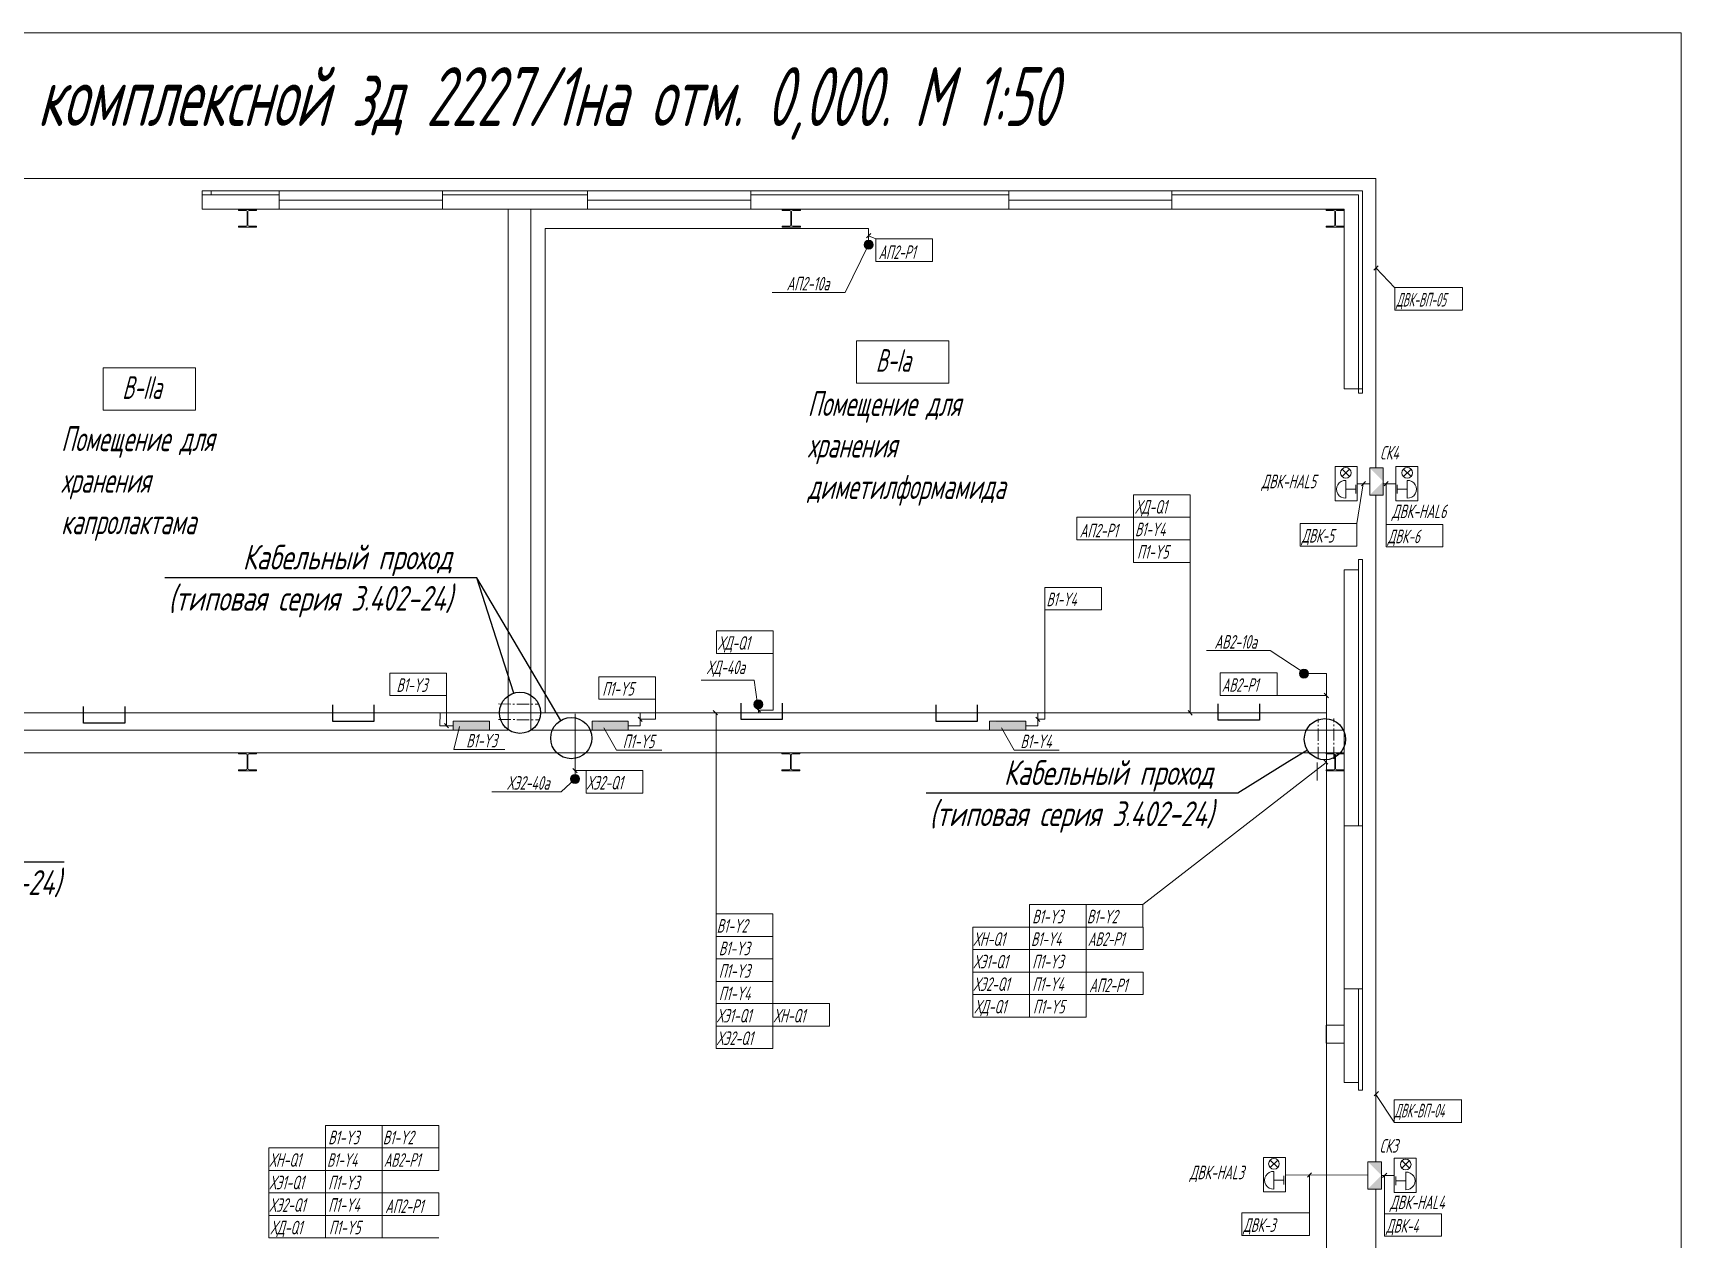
# Model space of a CAD drawing. Header units: millimetres. Extents: x -338 to 6826, y -8218 to 3153.
# Drawn here: x 1144 to 1683, y -7275 to -6880 of the extents above; entities that cross this region are included whole.
import ezdxf
from ezdxf import colors
from ezdxf.entities.mleader import LeaderData, LeaderLine
from ezdxf.enums import TextEntityAlignment as Align
from ezdxf.math import Vec2, Vec3

# ---------------------------------------------------------------- set-up
doc = ezdxf.new("R2010")
doc.units = ezdxf.units.MM
doc.linetypes.add('ACAD_ISO02W100', pattern=[15, 12, -3])
doc.linetypes.add('gost6', pattern=[12, 8, -1.5, 1, -1.5])
for name, color, linetype, lineweight in [('Выноска', 137, 'Continuous', 20), ('КаБель силовой (Вновь)', 1, 'Continuous', 60), ('Линия выноска', 137, 'Continuous', 25), ('Первичник', 210, 'Continuous', 25), ('Пн.кабель', 4, 'Continuous', 50), ('Рамка толстая', 7, 'Continuous', 60), ('Рамка тонкая', 5, 'Continuous', 25), ('Тонкая', 5, 'Continuous', 20), ('ТОНКИЕ', 150, 'Continuous', 13), ('Эл.кабель', 2, 'Continuous', 50)]:
    doc.layers.add(name, color=color, linetype=linetype, lineweight=lineweight)
doc.layers.add('Размеры', color=5, linetype='Continuous')
doc.layers.add('Текст.', color=51, linetype='Continuous')
doc.styles.add('Simplex', font='simplex.shx', dxfattribs={"width": 0.7, "oblique": 15})

# ---------------------------------------------------------------- blocks, each defined once
blk = doc.blocks.new('APF064500')
at = {"ltscale": 100}
for p, q in [((-100, 186.5), (-100, 198)), ((-100, 198), (100, 198)), ((-16.5, 186.5), (-100, 186.5)), ((100, 186.5), (16.5, 186.5)), ((100, 198), (100, 186.5)), ((-100, 0), (-100, 11.5)), ((-100, 11.5), (-16.5, 11.5)), ((100, 0), (-100, 0)), ((-3.5, 24.5), (-3.5, 173.5)), ((3.5, 24.5), (3.5, 173.5)), ((16.5, 11.5), (100, 11.5)), ((100, 11.5), (100, 0))]:
    blk.add_line(p, q, dxfattribs=at)
for centre, start, end in [((-16.5, 173.5), 0, 90), ((16.5, 173.5), 90, 180), ((-16.5, 24.5), 270, 0), ((16.5, 24.5), 180, 270)]:
    blk.add_arc(centre, 13, start, end, dxfattribs=at)
blk = doc.blocks.new('_DotBlank')
at = {"color": 0, "linetype": 'ByBlock', "lineweight": -2}
blk.add_line((-0.5, 0), (-1, 0), dxfattribs=at)
blk.add_circle((0, 0), 0.5, dxfattribs=at)
blk = doc.blocks.new('A$C710D2D3C')
at = {"layer": 'Рамка тонкая'}
for p, q in [((0, 0), (0, 2)), ((0, 2), (5, 2)), ((5, 2), (5, 0))]:
    blk.add_line(p, q, dxfattribs=at)

msp = doc.modelspace()

# ---------------------------------------------------------------- hatches: boundary and pattern name
at = {"lineweight": 13, "ltscale": 10}
h = msp.add_hatch(color=256, dxfattribs=at)
h.paths.add_polyline_path([(1585.77, -7026.75), (1585.77, -7031.19), (1581.32, -7031.19)])
h.paths.add_polyline_path([(1585.77, -7022.3), (1585.77, -7026.75), (1581.32, -7022.3)])
h = msp.add_hatch(color=256, dxfattribs=at)
h.paths.add_polyline_path([(1585.16, -7253.87), (1585.16, -7258.32), (1580.71, -7258.32)])
h.paths.add_polyline_path([(1585.16, -7249.42), (1585.16, -7253.87), (1580.71, -7249.42)])
at = {"layer": 'Первичник', "lineweight": 13}
h = msp.add_hatch(color=256, dxfattribs=at)
edge = h.paths.add_edge_path()
edge.add_arc((1417.38, -6949.27), 1.48, 0, 360)
h = msp.add_hatch(color=256, dxfattribs=at)
edge = h.paths.add_edge_path()
edge.add_arc((1559.81, -7089.63), 1.48, 0, 360)
h = msp.add_hatch(color=256, dxfattribs=at)
edge = h.paths.add_edge_path()
edge.add_arc((1381.3, -7099.69), 1.48, 0, 360)
h = msp.add_hatch(color=256, dxfattribs=at)
edge = h.paths.add_edge_path()
edge.add_arc((1321.32, -7124.11), 1.48, 0, 360)
at = {"layer": 'Размеры', "linetype": 'ByBlock', "lineweight": 13, "ltscale": 0.7}
h = msp.add_hatch(color=1, dxfattribs=at)
h.dxf.hatch_style = 1
h.paths.add_polyline_path([(1287.39, -7105.2), (1281.48, -7105.2), (1281.48, -7105.39), (1287.39, -7105.39)])
h.paths.add_polyline_path([(1293.31, -7105.2), (1287.39, -7105.2), (1287.39, -7105.39), (1293.31, -7105.39)])
h.paths.add_polyline_path([(1293.31, -7105.39), (1287.39, -7105.39), (1287.39, -7108.17), (1293.31, -7108.17)])
h.paths.add_polyline_path([(1287.39, -7105.39), (1283.53, -7105.39), (1283.53, -7108.17), (1287.39, -7108.17)])
h.paths.add_polyline_path([(1283.53, -7105.41), (1281.48, -7105.41), (1281.48, -7108.17), (1283.53, -7108.17)])
h = msp.add_hatch(color=1, dxfattribs=at)
h.dxf.hatch_style = 1
h.paths.add_polyline_path([(1332.8, -7105.2), (1326.88, -7105.2), (1326.88, -7105.39), (1332.8, -7105.39)])
h.paths.add_polyline_path([(1338.71, -7105.2), (1332.8, -7105.2), (1332.8, -7105.39), (1338.71, -7105.39)])
h.paths.add_polyline_path([(1338.71, -7105.39), (1332.8, -7105.39), (1332.8, -7108.17), (1338.71, -7108.17)])
h.paths.add_polyline_path([(1332.8, -7105.39), (1328.93, -7105.39), (1328.93, -7108.17), (1332.8, -7108.17)])
h.paths.add_polyline_path([(1328.93, -7105.41), (1326.88, -7105.41), (1326.88, -7108.17), (1328.93, -7108.17)])
h = msp.add_hatch(color=1, dxfattribs=at)
h.dxf.hatch_style = 1
h.paths.add_polyline_path([(1462.88, -7105.2), (1456.96, -7105.2), (1456.96, -7105.39), (1462.88, -7105.39)])
h.paths.add_polyline_path([(1468.8, -7105.2), (1462.88, -7105.2), (1462.88, -7105.39), (1468.8, -7105.39)])
h.paths.add_polyline_path([(1468.8, -7105.39), (1462.88, -7105.39), (1462.88, -7108.17), (1468.8, -7108.17)])
h.paths.add_polyline_path([(1462.88, -7105.39), (1459.02, -7105.39), (1459.02, -7108.17), (1462.88, -7108.17)])
h.paths.add_polyline_path([(1459.02, -7105.41), (1456.96, -7105.41), (1456.96, -7108.17), (1459.02, -7108.17)])

# ---------------------------------------------------------------- linework, layer by layer
at = {"lineweight": 13}
for p, q in [((1409.75, -6964.84), (1417.38, -6949.27)), ((1385.8, -6964.84), (1409.75, -6964.84)), ((1527.91, -7082.1), (1548.73, -7082.1)), ((1548.73, -7082.1), (1559.55, -7089.14)), ((1362.64, -7091.75), (1379.98, -7091.75)), ((1379.98, -7091.75), (1381.05, -7099.65)), ((1283.57, -7106.92), (1281.69, -7114.47)), ((1334.88, -7114.69), (1330.74, -7107.36)), ((1464.96, -7114.69), (1460.82, -7107.36)), ((1281.69, -7114.47), (1298.37, -7114.47)), ((1334.88, -7114.69), (1349.67, -7114.69)), ((1464.96, -7114.69), (1479.76, -7114.69)), ((1294.15, -7128.3), (1316.76, -7128.3)), ((1316.76, -7128.3), (1321.32, -7124.11))]:
    msp.add_line(p, q, dxfattribs=at)
at = {"color": 3, "lineweight": 13}
for p, q in [((1418.07, -6945.61), (1416.7, -6947.04)), ((1419.7, -6947.35), (1417.38, -6946.32)), ((1584.04, -6956.13), (1582.67, -6957.56)), ((1583.37, -6956.82), (1589.51, -6963.36)), ((1577.1, -7040.54), (1579.19, -7027.49)), ((1579.94, -7026.7), (1578.58, -7028.13)), ((1587.38, -7026.78), (1586.02, -7028.21)), ((1586.7, -7040.77), (1586.7, -7027.49)), ((1522.6, -7053.21), (1522.6, -7102.47)), ((1475.02, -7104.58), (1475.02, -7068.76)), ((1386.12, -7083.03), (1386.12, -7101.55)), ((1279.26, -7106.68), (1279.26, -7094.35)), ((1347.62, -7104.58), (1347.62, -7094.14)), ((1566.47, -7096.07), (1567.84, -7097.5)), ((1380.62, -7100.83), (1381.99, -7102.27)), ((1278.57, -7105.97), (1279.94, -7107.4)), ((1341.94, -7103.86), (1343.31, -7105.29)), ((1342.63, -7104.58), (1347.62, -7104.58)), ((1366.56, -7101.73), (1367.92, -7103.16)), ((1367.49, -7102.74), (1367.49, -7175.53)), ((1381.3, -7101.55), (1386.12, -7101.55)), ((1472.03, -7103.86), (1473.39, -7105.29)), ((1472.71, -7104.58), (1475.02, -7104.58)), ((1521.91, -7101.75), (1523.28, -7103.18)), ((1320.63, -7120.66), (1322, -7122.09)), ((1324.92, -7121.39), (1321.32, -7121.39)), ((1566.3, -7117.86), (1567.67, -7119.29)), ((1584.16, -7226.43), (1582.8, -7227.86)), ((1589.31, -7236.49), (1583.37, -7227.34)), ((1562.29, -7252.98), (1560.92, -7254.41)), ((1561.61, -7266.17), (1561.61, -7253.69)), ((1586.89, -7253.14), (1585.52, -7254.57)), ((1586.21, -7266.41), (1586.21, -7253.86))]:
    msp.add_line(p, q, dxfattribs=at)
at = {"lineweight": 13, "ltscale": 0.2}
for p, q in [((1572.26, -7025.14), (1574.73, -7022.68)), ((1572.26, -7022.68), (1574.73, -7025.14)), ((1594.83, -7025.14), (1592.36, -7022.68)), ((1594.83, -7022.68), (1592.36, -7025.14)), ((1573.5, -7026.38), (1573.5, -7032.2)), ((1573.5, -7029.29), (1576.76, -7029.29)), ((1576.76, -7030.71), (1576.76, -7027.87)), ((1590.34, -7030.71), (1590.34, -7027.87)), ((1593.6, -7029.29), (1590.34, -7029.29)), ((1593.6, -7026.38), (1593.6, -7032.2)), ((1548.75, -7248.85), (1551.22, -7251.32)), ((1551.22, -7248.85), (1548.75, -7251.32)), ((1594.33, -7251.51), (1591.87, -7249.04)), ((1594.33, -7249.04), (1591.87, -7251.51)), ((1549.99, -7252.55), (1549.99, -7258.37)), ((1549.99, -7255.46), (1553.24, -7255.46)), ((1553.24, -7256.89), (1553.24, -7254.04)), ((1589.84, -7257.08), (1589.84, -7254.23)), ((1593.1, -7255.66), (1589.84, -7255.66)), ((1593.1, -7252.75), (1593.1, -7258.57))]:
    msp.add_line(p, q, dxfattribs=at)
at = {"lineweight": 13}
for points in [[(1413.41, -6980.7), (1443.64, -6980.7), (1443.64, -6994.51), (1413.41, -6994.51)], [(1166.89, -6989.57), (1197.12, -6989.57), (1197.12, -7003.38), (1166.89, -7003.38)]]:
    msp.add_lwpolyline(points, close=True, dxfattribs=at)
at = {"lineweight": 13, "ltscale": 0.2}
for points in [[(1577.24, -7033.12), (1577.24, -7021.86), (1570.03, -7021.86), (1570.03, -7033.12)], [(1589.85, -7033.12), (1589.85, -7021.86), (1597.06, -7021.86), (1597.06, -7033.12)], [(1553.73, -7259.29), (1553.73, -7248.04), (1546.52, -7248.04), (1546.52, -7259.29)], [(1589.36, -7259.49), (1589.36, -7248.23), (1596.56, -7248.23), (1596.56, -7259.49)]]:
    msp.add_lwpolyline(points, close=True, dxfattribs=at)
at = {"lineweight": 13, "ltscale": 10}
for points in [[(1581.32, -7031.19), (1581.32, -7022.3), (1585.77, -7022.3), (1585.77, -7031.19)], [(1580.71, -7258.32), (1580.71, -7249.42), (1585.16, -7249.42), (1585.16, -7258.32)]]:
    msp.add_lwpolyline(points, close=True, dxfattribs=at)
at = {"lineweight": 13, "ltscale": 0.2}
for centre in [(1573.5, -7023.91), (1593.6, -7023.91), (1549.99, -7250.08), (1593.1, -7250.28)]:
    msp.add_circle(centre, 1.75, dxfattribs=at)
for centre, start, end in [((1573.36, -7029.29), 87.3936, 272.6064), ((1593.73, -7029.29), 267.3936, 92.6064), ((1549.85, -7255.47), 87.3936, 272.6064), ((1593.23, -7255.66), 267.3936, 92.6064)]:
    msp.add_arc(centre, 2.91, start, end, dxfattribs=at)
at = {"layer": 'Выноска', "color": 3, "lineweight": 13}
for p, q in [((1419.7, -6947.35), (1438.26, -6947.35)), ((1419.7, -6954.72), (1419.7, -6947.35)), ((1438.26, -6947.35), (1438.26, -6954.72)), ((1419.7, -6954.72), (1438.26, -6954.72)), ((1589.51, -6963.29), (1611.66, -6963.29)), ((1589.51, -6970.66), (1589.51, -6963.29)), ((1611.63, -6970.59), (1611.63, -6963.22)), ((1611.66, -6970.66), (1589.51, -6970.66)), ((1589.51, -6970.66), (1611.66, -6970.66)), ((1504.03, -7031.1), (1504.03, -7038.47)), ((1504.03, -7031.1), (1522.6, -7031.1)), ((1504.03, -7038.47), (1504.03, -7031.1)), ((1522.6, -7031.1), (1522.6, -7038.47)), ((1485.47, -7038.47), (1504.03, -7038.47)), ((1485.47, -7038.47), (1504.03, -7038.47)), ((1485.47, -7045.84), (1485.47, -7038.47)), ((1504.03, -7038.47), (1522.6, -7038.47)), ((1504.03, -7045.84), (1504.03, -7038.47)), ((1504.03, -7038.47), (1504.03, -7045.84)), ((1522.6, -7038.47), (1504.03, -7038.47)), ((1522.6, -7038.47), (1522.6, -7045.84)), ((1558.54, -7040.54), (1577.1, -7040.54)), ((1558.54, -7047.91), (1558.54, -7040.54)), ((1577.1, -7040.54), (1577.1, -7047.91)), ((1586.7, -7040.77), (1605.27, -7040.77)), ((1586.7, -7048.14), (1586.7, -7040.77)), ((1605.27, -7040.77), (1605.27, -7048.14)), ((1485.47, -7045.84), (1504.03, -7045.84)), ((1485.47, -7045.84), (1504.03, -7045.84)), ((1522.6, -7045.84), (1504.03, -7045.84)), ((1504.03, -7045.84), (1504.03, -7053.21)), ((1504.03, -7045.84), (1522.6, -7045.84)), ((1504.03, -7053.21), (1504.03, -7045.84)), ((1522.6, -7045.84), (1522.6, -7053.21)), ((1558.54, -7047.91), (1577.1, -7047.91)), ((1586.7, -7048.14), (1605.27, -7048.14)), ((1522.6, -7053.21), (1504.03, -7053.21)), ((1475.02, -7061.39), (1475.02, -7068.76)), ((1493.58, -7061.39), (1475.02, -7061.39)), ((1493.58, -7061.39), (1493.58, -7068.76)), ((1493.58, -7068.76), (1475.02, -7068.76)), ((1367.56, -7075.66), (1386.12, -7075.66)), ((1367.56, -7083.03), (1367.56, -7075.66)), ((1386.12, -7075.66), (1386.12, -7083.03)), ((1386.12, -7083.03), (1367.56, -7083.03)), ((1260.69, -7089.44), (1279.26, -7089.44)), ((1260.69, -7096.81), (1260.69, -7089.44)), ((1279.26, -7089.44), (1279.26, -7096.81)), ((1329.06, -7090.66), (1347.62, -7090.66)), ((1329.06, -7098.03), (1329.06, -7090.66)), ((1347.62, -7090.66), (1347.62, -7098.03)), ((1532.43, -7089.42), (1550.99, -7089.42)), ((1532.43, -7096.79), (1532.43, -7089.42)), ((1550.99, -7089.42), (1550.99, -7096.79)), ((1279.26, -7096.81), (1260.69, -7096.81)), ((1347.62, -7098.03), (1329.06, -7098.03)), ((1532.43, -7096.79), (1550.99, -7096.79)), ((1567.15, -7096.79), (1550.99, -7096.79)), ((1324.92, -7121.39), (1343.49, -7121.39)), ((1324.92, -7128.76), (1324.92, -7121.39)), ((1343.49, -7121.39), (1343.49, -7128.76)), ((1507.13, -7165.21), (1567.03, -7118.73)), ((1343.49, -7128.76), (1324.92, -7128.76)), ((1470, -7172.58), (1470, -7165.21)), ((1470, -7165.21), (1488.57, -7165.21)), ((1488.57, -7165.21), (1488.57, -7172.58)), ((1488.57, -7165.21), (1507.13, -7165.21)), ((1507.13, -7165.21), (1507.13, -7172.58)), ((1367.47, -7168.25), (1367.47, -7175.62)), ((1367.47, -7168.25), (1386.04, -7168.25)), ((1367.47, -7175.62), (1367.47, -7168.25)), ((1367.49, -7168.17), (1367.49, -7175.53)), ((1386.04, -7168.25), (1386.04, -7175.62)), ((1367.47, -7175.62), (1367.47, -7182.99)), ((1386.04, -7175.62), (1367.47, -7175.62)), ((1367.47, -7175.62), (1386.04, -7175.62)), ((1367.47, -7182.99), (1367.47, -7175.62)), ((1386.04, -7175.62), (1386.04, -7182.99)), ((1451.44, -7179.95), (1451.44, -7172.58)), ((1451.44, -7172.58), (1470, -7172.58)), ((1470, -7172.58), (1488.57, -7172.58)), ((1470, -7172.58), (1470, -7179.95)), ((1470, -7172.58), (1470, -7179.95)), ((1470, -7172.58), (1488.57, -7172.58)), ((1470, -7172.58), (1488.57, -7172.58)), ((1470, -7179.95), (1470, -7172.58)), ((1488.57, -7172.58), (1488.57, -7179.95)), ((1507.13, -7172.58), (1488.57, -7172.58)), ((1488.57, -7172.58), (1507.13, -7172.58)), ((1507.15, -7179.94), (1507.15, -7172.57)), ((1507.15, -7172.57), (1507.15, -7179.94)), ((1470, -7179.95), (1451.44, -7179.95)), ((1470, -7179.95), (1451.44, -7179.95)), ((1451.44, -7187.32), (1451.44, -7179.95)), ((1470, -7179.95), (1488.57, -7179.95)), ((1470, -7179.95), (1470, -7187.32)), ((1470, -7187.32), (1470, -7179.95)), ((1488.57, -7179.95), (1488.57, -7187.32)), ((1488.58, -7179.94), (1507.15, -7179.94)), ((1488.58, -7179.94), (1507.15, -7179.94)), ((1367.47, -7182.99), (1367.47, -7190.36)), ((1367.47, -7182.99), (1386.04, -7182.99)), ((1367.47, -7182.99), (1386.04, -7182.99)), ((1367.47, -7190.36), (1367.47, -7182.99)), ((1386.04, -7182.99), (1386.04, -7190.36)), ((1470, -7187.32), (1451.44, -7187.32)), ((1451.44, -7187.32), (1470, -7187.32)), ((1451.44, -7194.69), (1451.44, -7187.32)), ((1470, -7187.32), (1488.57, -7187.32)), ((1470, -7187.32), (1488.57, -7187.32)), ((1470, -7187.32), (1470, -7194.69)), ((1488.57, -7187.32), (1488.57, -7194.69)), ((1488.58, -7187.31), (1507.15, -7187.31)), ((1488.58, -7187.31), (1507.15, -7187.31)), ((1507.15, -7194.68), (1507.15, -7187.31)), ((1367.47, -7190.36), (1367.47, -7197.73)), ((1367.47, -7190.36), (1386.04, -7190.36)), ((1367.47, -7190.36), (1386.04, -7190.36)), ((1367.47, -7197.73), (1367.47, -7190.36)), ((1386.04, -7190.36), (1386.04, -7197.73)), ((1367.49, -7197.64), (1386.05, -7197.64)), ((1367.49, -7197.64), (1386.05, -7197.64)), ((1386.05, -7197.64), (1367.49, -7197.64)), ((1367.49, -7205.01), (1367.49, -7197.64)), ((1386.05, -7205.01), (1386.05, -7197.64)), ((1386.05, -7197.64), (1386.05, -7205.01)), ((1386.05, -7197.64), (1404.62, -7197.64)), ((1404.62, -7197.64), (1404.62, -7205.01)), ((1451.44, -7194.69), (1470, -7194.69)), ((1470, -7194.69), (1451.44, -7194.69)), ((1451.44, -7202.05), (1451.44, -7194.69)), ((1488.57, -7194.69), (1470, -7194.69)), ((1470, -7194.69), (1470, -7202.05)), ((1470, -7202.05), (1470, -7194.69)), ((1470, -7194.69), (1488.57, -7194.69)), ((1488.57, -7194.69), (1488.57, -7202.05)), ((1488.58, -7194.68), (1507.15, -7194.68)), ((1488.58, -7194.68), (1507.15, -7194.68)), ((1488.58, -7194.68), (1488.58, -7202.05)), ((1470, -7202.05), (1451.44, -7202.05)), ((1488.57, -7202.05), (1470, -7202.05)), ((1386.05, -7205.01), (1367.49, -7205.01)), ((1367.49, -7205.01), (1386.05, -7205.01)), ((1367.49, -7212.38), (1367.49, -7205.01)), ((1404.62, -7205.01), (1386.05, -7205.01)), ((1386.05, -7205.01), (1386.05, -7212.38)), ((1386.05, -7212.38), (1367.49, -7212.38)), ((1589.27, -7229.16), (1611.42, -7229.16)), ((1589.27, -7236.53), (1589.27, -7229.16)), ((1611.4, -7236.56), (1611.4, -7229.19)), ((1239.67, -7244.88), (1239.67, -7237.51)), ((1239.67, -7237.51), (1258.23, -7237.51)), ((1258.23, -7237.51), (1258.23, -7244.88)), ((1258.23, -7237.51), (1276.8, -7237.51)), ((1276.8, -7237.51), (1276.8, -7244.88)), ((1589.27, -7236.53), (1611.42, -7236.53)), ((1221.1, -7252.25), (1221.1, -7244.88)), ((1221.1, -7244.88), (1239.67, -7244.88)), ((1239.67, -7244.88), (1258.23, -7244.88)), ((1239.67, -7244.88), (1239.67, -7252.25)), ((1239.67, -7244.88), (1239.67, -7252.25)), ((1239.67, -7244.88), (1258.23, -7244.88)), ((1239.67, -7244.88), (1258.23, -7244.88)), ((1239.67, -7252.25), (1239.67, -7244.88)), ((1258.23, -7244.88), (1258.23, -7252.25)), ((1276.8, -7244.88), (1258.23, -7244.88)), ((1258.23, -7244.88), (1276.8, -7244.88)), ((1276.81, -7252.24), (1276.81, -7244.87)), ((1276.81, -7244.87), (1276.81, -7252.24)), ((1239.67, -7252.25), (1221.1, -7252.25)), ((1239.67, -7252.25), (1221.1, -7252.25)), ((1221.1, -7259.61), (1221.1, -7252.25)), ((1239.67, -7252.25), (1258.23, -7252.25)), ((1239.67, -7252.25), (1239.67, -7259.61)), ((1239.67, -7259.61), (1239.67, -7252.25)), ((1258.23, -7252.25), (1258.23, -7259.61)), ((1258.24, -7252.24), (1276.81, -7252.24)), ((1258.24, -7252.24), (1276.81, -7252.24)), ((1239.67, -7259.61), (1221.1, -7259.61)), ((1221.1, -7259.61), (1239.67, -7259.61)), ((1221.1, -7266.98), (1221.1, -7259.61)), ((1239.67, -7259.61), (1258.23, -7259.61)), ((1239.67, -7259.61), (1258.23, -7259.61)), ((1239.67, -7259.61), (1239.67, -7266.98)), ((1258.23, -7259.61), (1258.23, -7266.98)), ((1258.24, -7259.61), (1276.81, -7259.61)), ((1258.24, -7259.61), (1276.81, -7259.61)), ((1276.81, -7266.98), (1276.81, -7259.61)), ((1221.1, -7266.98), (1239.67, -7266.98)), ((1239.67, -7266.98), (1221.1, -7266.98)), ((1221.1, -7274.35), (1221.1, -7266.98)), ((1258.23, -7266.98), (1239.67, -7266.98)), ((1239.67, -7266.98), (1239.67, -7274.35)), ((1239.67, -7274.35), (1239.67, -7266.98)), ((1239.67, -7266.98), (1258.23, -7266.98)), ((1258.23, -7266.98), (1258.23, -7274.35)), ((1258.24, -7266.98), (1276.81, -7266.98)), ((1258.24, -7266.98), (1276.81, -7266.98)), ((1258.24, -7266.98), (1258.24, -7274.35)), ((1539.46, -7273.54), (1539.46, -7266.17)), ((1561.61, -7266.17), (1539.46, -7266.17)), ((1539.46, -7266.17), (1561.61, -7266.17)), ((1561.61, -7266.17), (1561.61, -7273.54)), ((1586.21, -7266.41), (1604.77, -7266.41)), ((1586.21, -7273.78), (1586.21, -7266.41)), ((1604.77, -7266.41), (1604.77, -7273.78)), ((1561.61, -7273.54), (1539.46, -7273.54)), ((1539.46, -7273.54), (1561.61, -7273.54)), ((1561.61, -7273.54), (1539.46, -7273.54)), ((1586.21, -7273.78), (1604.77, -7273.78)), ((1239.67, -7274.35), (1221.1, -7274.35)), ((1258.23, -7274.35), (1239.67, -7274.35)), ((1258.24, -7274.35), (1276.81, -7274.35))]:
    msp.add_line(p, q, dxfattribs=at)
at = {"layer": 'Первичник', "lineweight": 13}
for centre in [(1417.38, -6949.27), (1559.81, -7089.63), (1381.3, -7099.69), (1321.32, -7124.11)]:
    msp.add_circle(centre, 1.48, dxfattribs=at)
at = {"layer": 'Пн.кабель', "color": 1, "linetype": 'gost6', "lineweight": 13, "ltscale": 0.5}
for p, q in [((1296.27, -7099.56), (1309.47, -7099.63)), ((1296.33, -7104.67), (1309.52, -7104.74)), ((1564.51, -7117.62), (1564.51, -7104.42)), ((1569.62, -7117.54), (1569.62, -7104.34))]:
    msp.add_line(p, q, dxfattribs=at)
at = {"layer": 'Размеры', "color": 4, "linetype": 'ByBlock', "lineweight": 13, "ltscale": 0.7}
msp.add_line((1277.93, -6931.62), (1277.93, -6937.66), dxfattribs=at)
at = {"layer": 'Размеры', "color": 1, "linetype": 'ByBlock', "lineweight": 13, "ltscale": 0.7}
for points in [[(1281.48, -7105.2), (1293.31, -7105.2), (1293.31, -7108.17), (1281.48, -7108.17)], [(1326.88, -7105.2), (1338.71, -7105.2), (1338.71, -7108.17), (1326.88, -7108.17)], [(1456.96, -7105.2), (1468.8, -7105.2), (1468.8, -7108.17), (1456.96, -7108.17)]]:
    msp.add_lwpolyline(points, close=True, dxfattribs=at)
at = {"layer": 'Рамка толстая', "color": 18, "lineweight": 13, "true_color": 0x000000}
for p, q in [((714.56, -6879.93), (1683.18, -6879.93)), ((1683.18, -6879.93), (1683.18, -8213.06))]:
    msp.add_line(p, q, dxfattribs=at)
at = {"layer": 'Тонкая', "lineweight": 13, "ltscale": 100}
for p, q in [((1202.3, -6931.62), (1199.35, -6931.62)), ((1199.35, -6931.62), (1199.35, -6937.66)), ((1224.56, -6932.92), (1199.35, -6932.92)), ((1199.35, -6932.92), (1200.72, -6932.92)), ((1202.3, -6932.92), (1202.3, -6931.62)), ((1356.51, -6931.62), (1277.93, -6931.62)), ((1325.42, -6932.92), (1277.93, -6932.92)), ((1463.26, -6931.62), (1378.8, -6931.62)), ((1463.26, -6932.92), (1378.8, -6932.92)), ((1579.01, -6931.62), (1516.63, -6931.62)), ((1577.7, -6932.92), (1516.63, -6932.92)), ((1577.7, -6997.86), (1577.7, -6932.92)), ((1579.01, -6996.4), (1579.01, -6931.62)), ((1277.93, -6937.66), (1356.51, -6937.66)), ((1299.43, -6937.66), (1299.43, -7108.17)), ((1306.83, -6937.66), (1306.83, -7108.17)), ((1378.8, -6937.66), (1463.26, -6937.66)), ((1516.63, -6937.66), (1572.96, -6937.66)), ((1572.96, -6937.66), (1572.96, -6996.4)), ((1579.01, -6997.86), (1577.7, -6997.86)), ((1579.01, -6995.24), (1579.01, -6997.86)), ((1577.7, -7139.43), (1577.7, -7052.25)), ((1579.01, -7052.25), (1577.7, -7052.25)), ((1579.01, -7055.7), (1579.01, -7052.25)), ((1572.96, -7055.7), (1572.96, -7139.43)), ((1579.01, -7139.43), (1579.01, -7055.7)), ((1039.97, -7108.17), (1299.43, -7108.17)), ((1306.83, -7108.17), (1572.96, -7108.17)), ((855.37, -7115.58), (1572.96, -7115.58)), ((1572.97, -7157.89), (1572.97, -7139.21)), ((1572.96, -7192.8), (1572.96, -7223.5)), ((1577.7, -7225.95), (1577.7, -7192.8)), ((1579.01, -7223.5), (1579.01, -7192.8)), ((1579.01, -7223.33), (1579.01, -7225.95)), ((1579.01, -7225.95), (1577.7, -7225.95))]:
    msp.add_line(p, q, dxfattribs=at)
at = {"layer": 'Тонкая', "lineweight": 13, "ltscale": 10}
for p, q in [((1202.3, -6931.62), (1224.56, -6931.62)), ((1199.35, -6937.66), (1224.56, -6937.66)), ((1572.96, -6996.4), (1577.7, -6996.4)), ((1572.96, -7055.7), (1577.7, -7055.7)), ((1572.96, -7204.65), (1567.03, -7204.65)), ((1567.03, -7204.65), (1567.03, -7210.58)), ((1572.96, -7210.58), (1572.96, -7204.65)), ((1567.03, -7210.58), (1572.96, -7210.58)), ((1572.96, -7223.5), (1577.7, -7223.5))]:
    msp.add_line(p, q, dxfattribs=at)
at = {"layer": 'Тонкая', "color": 4, "lineweight": 13, "ltscale": 100}
for p, q in [((1224.56, -6931.62), (1224.56, -6937.66)), ((1378.8, -6937.66), (1378.8, -6931.62)), ((1463.26, -6931.62), (1463.26, -6937.66)), ((1516.63, -6937.66), (1516.63, -6931.62)), ((1572.97, -7139.21), (1572.97, -7157.89)), ((1579.01, -7139.43), (1572.96, -7139.43)), ((1579.01, -7159.68), (1579.01, -7139.43)), ((1572.96, -7192.8), (1579.01, -7192.8))]:
    msp.add_line(p, q, dxfattribs=at)
at = {"layer": 'ТОНКИЕ', "lineweight": 13, "ltscale": 100}
for p, q in [((1224.56, -6931.62), (1277.93, -6931.62)), ((1463.26, -6931.62), (1516.63, -6931.62)), ((1224.56, -6934.64), (1277.93, -6934.64)), ((1224.56, -6937.66), (1277.93, -6937.66)), ((1325.42, -6934.64), (1378.8, -6934.64)), ((1463.26, -6934.64), (1516.63, -6934.64)), ((1579.01, -6996.4), (1577.7, -6996.4)), ((1572.96, -7115.58), (1572.96, -7110.84)), ((1564.08, -7118.73), (1564.08, -7124.66))]:
    msp.add_line(p, q, dxfattribs=at)
at = {"layer": 'ТОНКИЕ', "linetype": 'ACAD_ISO02W100', "lineweight": 13, "ltscale": 20}
msp.add_line((1325.42, -6931.62), (1325.42, -6937.66), dxfattribs=at)
msp.add_line((1325.42, -6931.62), (1325.42, -6937.66), dxfattribs=at)
at = {"layer": 'ТОНКИЕ', "lineweight": 13, "ltscale": 10}
for p, q in [((1325.42, -6931.62), (1378.8, -6931.62)), ((1325.42, -6937.66), (1378.8, -6937.66)), ((1463.26, -6937.66), (1516.63, -6937.66))]:
    msp.add_line(p, q, dxfattribs=at)
at = {"layer": 'ТОНКИЕ', "color": 4, "lineweight": 13, "ltscale": 10}
for p, q in [((1572.96, -7192.8), (1572.96, -7139.43)), ((1579.01, -7192.8), (1579.01, -7139.43)), ((1579.01, -7192.8), (1579.01, -7139.43))]:
    msp.add_line(p, q, dxfattribs=at)
at = {"layer": 'Эл.кабель', "lineweight": 13}
for p, q in [((1110.42, -6927.57), (1583.37, -6927.57)), ((1583.37, -6927.57), (1583.37, -7022.3)), ((1311.54, -6943.95), (1417.38, -6943.94)), ((1311.54, -7102.47), (1311.54, -6943.95)), ((1417.38, -6949.27), (1417.38, -6943.94)), ((1577.24, -7027.49), (1581.32, -7027.49)), ((1583.37, -7031.19), (1583.37, -7249.42)), ((1589.85, -7027.49), (1585.77, -7027.49)), ((1559.81, -7089.63), (1567.15, -7089.63)), ((1567.15, -7119.82), (1567.15, -7089.63)), ((1567.15, -7089.63), (1567.15, -7089.63)), ((1381.3, -7099.69), (1381.3, -7102.47)), ((1332.67, -7102.47), (1061, -7102.53)), ((1277.09, -7106.68), (1277.16, -7102.51)), ((1277.09, -7106.68), (1281.48, -7106.68)), ((1321.32, -7124.11), (1321.32, -7102.74)), ((1332.67, -7102.47), (1567.15, -7102.47)), ((1338.71, -7106.68), (1342.63, -7106.68)), ((1342.63, -7106.68), (1342.63, -7102.47)), ((1468.8, -7106.68), (1472.71, -7106.68)), ((1472.71, -7106.68), (1472.71, -7102.47)), ((1567.15, -7119.82), (1567.15, -7377.21)), ((1553.73, -7253.66), (1580.71, -7253.84)), ((1589.36, -7253.86), (1585.16, -7253.86)), ((1583.37, -7258.32), (1583.37, -7444.98))]:
    msp.add_line(p, q, dxfattribs=at)

# ---------------------------------------------------------------- block references
at = {"layer": 'КаБель силовой (Вновь)', "lineweight": 13, "xscale": 2.69568, "yscale": 2.69568, "zscale": 2.69568, "rotation": 180}
for p in [(1173.98, -7100.44), (1255.53, -7099.86), (1389.14, -7099.25), (1452.94, -7099.88), (1545.22, -7099.5)]:
    msp.add_blockref('A$C710D2D3C', p, dxfattribs=at)
at = {"layer": 'Тонкая', "lineweight": 13, "ltscale": 100, "xscale": 0.02965248, "yscale": 0.02965248, "zscale": 0.02965248}
for p in [(1214.16, -6943.54), (1392.08, -6943.54), (1569.99, -6943.54), (1214.18, -7121.45), (1391.94, -7121.45), (1569.99, -7121.45)]:
    msp.add_blockref('APF064500', p, dxfattribs=at)

# ---------------------------------------------------------------- texts
at = {"layer": 'Текст.', "lineweight": 13, "style": 'Simplex', "oblique": 15}
for s, height, width, p in [('АП2-Р1', 4.448, 0.58, (1420.64, -6953.93)), ('ДВК-ВП-05', 4.448, 0.5, (1590.02, -6969.47)), ('В-Iа', 7.413, 0.58, (1419.68, -6990.84)), ('В-IIа', 7.413, 0.58, (1173.16, -6999.7)), ('ХД-Q1', 4.448, 0.6, (1504.55, -7037.27)), ('ДВК-HAL6', 4.448, 0.6, (1588.59, -7038.74)), ('АП2-Р1', 4.448, 0.6, (1486.41, -7045.05)), ('В1-Y4', 4.448, 0.58, (1504.55, -7044.64)), ('П1-Y5', 4.448, 0.6, (1505.19, -7052.01)), ('ДВК-5', 4.448, 0.58, (1559.05, -7046.72)), ('ДВК-6', 4.448, 0.58, (1587.22, -7046.95)), ('В1-Y4', 4.448, 0.58, (1475.54, -7067.56)), ('ХД-Q1', 4.448, 0.6, (1368.07, -7081.83)), ('В1-Y3', 4.448, 0.6, (1262.87, -7095.61)), ('П1-Y5', 4.448, 0.6, (1330.22, -7096.83)), ('АВ2-Р1', 4.448, 0.58, (1532.94, -7095.59)), ('ХЭ2-Q1', 4.448, 0.6, (1325.12, -7127.57)), ('В1-Y2', 4.448, 0.6, (1367.67, -7174.43)), ('В1-Y3', 4.448, 0.6, (1470.89, -7171.38)), ('В1-Y2', 4.448, 0.6, (1488.76, -7171.38)), ('ХН-Q1', 4.448, 0.6, (1451.63, -7178.75)), ('В1-Y4', 4.448, 0.58, (1470.52, -7178.75)), ('АВ2-Р1', 4.448, 0.58, (1489.1, -7178.74)), ('В1-Y3', 4.448, 0.6, (1368.36, -7181.8)), ('ХЭ1-Q1', 4.448, 0.6, (1451.63, -7186.12)), ('П1-Y3', 4.448, 0.6, (1470.89, -7186.12)), ('П1-Y3', 4.448, 0.6, (1368.36, -7189.17)), ('П1-Y4', 4.448, 0.6, (1368.36, -7196.54)), ('ХЭ2-Q1', 4.448, 0.6, (1451.63, -7193.49)), ('П1-Y4', 4.448, 0.6, (1470.89, -7193.49)), ('АП2-Р1', 4.448, 0.6, (1489.52, -7193.89)), ('ХД-Q1', 4.448, 0.6, (1451.95, -7200.86)), ('П1-Y5', 4.448, 0.6, (1471.16, -7200.86)), ('ХЭ1-Q1', 4.448, 0.6, (1367.68, -7203.82)), ('ХН-Q1', 4.448, 0.6, (1386.25, -7203.82)), ('ХЭ2-Q1', 4.448, 0.6, (1367.68, -7211.19)), ('ДВК-ВП-04', 4.448, 0.5, (1589.43, -7234.89)), ('В1-Y3', 4.448, 0.6, (1240.55, -7243.68)), ('В1-Y2', 4.448, 0.6, (1258.43, -7243.68)), ('ХН-Q1', 4.448, 0.6, (1221.3, -7251.05)), ('В1-Y4', 4.448, 0.58, (1240.18, -7251.05)), ('АВ2-Р1', 4.448, 0.58, (1258.76, -7251.04)), ('ХЭ1-Q1', 4.448, 0.6, (1221.3, -7258.42)), ('П1-Y3', 4.448, 0.6, (1240.55, -7258.42)), ('ХЭ2-Q1', 4.448, 0.6, (1221.3, -7265.79)), ('П1-Y4', 4.448, 0.6, (1240.55, -7265.79)), ('АП2-Р1', 4.448, 0.6, (1259.18, -7266.19)), ('ДВК-HAL4', 4.448, 0.6, (1587.96, -7264.91)), ('ДВК-3', 4.448, 0.58, (1539.97, -7272.35)), ('ДВК-4', 4.448, 0.58, (1586.72, -7272.59)), ('ХД-Q1', 4.448, 0.6, (1221.62, -7273.16)), ('П1-Y5', 4.448, 0.6, (1240.82, -7273.16))]:
    msp.add_text(s, height=height, dxfattribs=dict(at, width=width)).set_placement(p)
at = {"layer": 'Текст.', "lineweight": 13, "style": 'Simplex', "oblique": 15, "width": 0.6}
for s, p in [('АП2-10а', (1397.51, -6961.98)), ('СК4', (1587.75, -7017.32)), ('АВ2-10а', (1537.46, -7079.24)), ('ХД-40а', (1370.64, -7088.02)), ('В1-Y3', (1290.74, -7111.57)), ('П1-Y5', (1342.05, -7111.79)), ('В1-Y4', (1472.13, -7111.79)), ('ХЭ2-40а', (1306.01, -7125.4)), ('СК3', (1587.54, -7244.2))]:
    msp.add_text(s, height=4.448, dxfattribs=at).set_placement(p, align=Align.MIDDLE)
for s, p in [('ДВК-HAL5', (1545.93, -7028.96)), ('ДВК-HAL3', (1522.42, -7255.13))]:
    msp.add_text(s, height=4.448, rotation=360, dxfattribs=at).set_placement(p)
at = {"layer": 'ТОНКИЕ', "lineweight": 13, "style": 'Simplex', "oblique": 15, "width": 0.6}
for s, height, p in [('План автоматизации комплексной зд 2227/1на отм. 0,000. М 1:50', 19.2741, (974.18, -6910.4)), ('Помещение для', 8.1544, (1397.43, -7005.31)), ('Помещение для', 8.1544, (1153.18, -7016.82)), ('хранения', 8.154, (1397.43, -7018.9)), ('хранения', 8.154, (1153.18, -7030.41)), ('диметилформамида', 8.1544, (1397.43, -7032.49)), ('капролактама', 8.1544, (1153.18, -7044))]:
    msp.add_text(s, height=height, dxfattribs=at).set_placement(p)

# ---------------------------------------------------------------- leaders
at = {"layer": 'Линия выноска', "lineweight": 13}
ml = msp.add_multileader_mtext('Standard', dxfattribs=at)
ml.set_content('Кабельный проход\\P(типовая серия 3.402-24)', color=2, style='Simplex')
ml.set_leader_properties()
ml.set_arrow_properties(name='DOTBLANK')
ml.build(insert=Vec2(0, 0))
ml.multileader.update_dxf_attribs({"text_left_attachment_type": 6, "text_right_attachment_type": 6, "dogleg_length": 1, "arrow_head_size": 13.48})
ctx = ml.context
ctx.base_point, ctx.char_height, ctx.arrow_head_size, ctx.landing_gap_size, ctx.plane_origin = Vec3(1154.81, -7058.24), 8.087, 13.48, 5.39, Vec3(1076.05, -6924.72)
ctx.left_attachment, ctx.right_attachment, ctx.text_align_type = 6, 6, 2
notes = []
notes.append((ctx, [(0, (1, 1, 0), (1289.15, -7058.24), (-1, 0), 2.7, [(0, [(1320.1, -7110.75)], 0, [])])]))
ctx.mtext.insert, ctx.mtext.alignment, ctx.mtext.flow_direction = Vec3(1281.06, -7047.46), 3, 5
ml = msp.add_multileader_mtext('Standard', dxfattribs=at)
ml.set_content('Кабельный проход\\P(типовая серия 3.402-24)', color=2, style='Simplex')
ml.set_leader_properties()
ml.set_arrow_properties(name='DOTBLANK')
ml.build(insert=Vec2(0, 0))
ml.multileader.update_dxf_attribs({"text_left_attachment_type": 6, "text_right_attachment_type": 6, "dogleg_length": 1, "arrow_head_size": 13.48})
ctx = ml.context
ctx.base_point, ctx.char_height, ctx.arrow_head_size, ctx.landing_gap_size, ctx.plane_origin = Vec3(1154.81, -7058.24), 8.087, 13.48, 5.39, Vec3(1076.05, -6924.72)
ctx.left_attachment, ctx.right_attachment, ctx.text_align_type = 6, 6, 2
notes.append((ctx, [(0, (1, 1, 0), (1289.15, -7058.24), (-1, 0), 2.7, [(0, [(1303.31, -7102.45)], 0, [])])]))
ctx.mtext.insert, ctx.mtext.alignment, ctx.mtext.flow_direction = Vec3(1281.06, -7047.46), 3, 5
ml = msp.add_multileader_mtext('Standard', dxfattribs=at)
ml.set_content('Кабельный проход\\P(типовая серия 3.402-24)', color=2, style='Simplex')
ml.set_leader_properties()
ml.set_arrow_properties(name='DOTBLANK')
ml.build(insert=Vec2(0, 0))
ml.multileader.update_dxf_attribs({"text_left_attachment_type": 6, "text_right_attachment_type": 6, "dogleg_length": 1, "arrow_head_size": 13.48})
ctx = ml.context
ctx.base_point, ctx.char_height, ctx.arrow_head_size, ctx.landing_gap_size, ctx.plane_origin = Vec3(1054.84, -7151.26), 8.087, 13.48, 5.39, Vec3(1003.8, -7021.69)
ctx.left_attachment, ctx.right_attachment = 6, 6
notes.append((ctx, [(1, (1, 1, 0), (1052.14, -7151.26), (1, 0), 2.7, [(0, [(1035.67, -7101.52)], 0, [])])]))
ctx.mtext.insert, ctx.mtext.flow_direction = Vec3(1060.23, -7140.47), 5
ml = msp.add_multileader_mtext('Standard', dxfattribs=at)
ml.set_content('Кабельный проход\\P(типовая серия 3.402-24)', color=2, style='Simplex')
ml.set_leader_properties()
ml.set_arrow_properties(name='DOTBLANK')
ml.build(insert=Vec2(0, 0))
ml.multileader.update_dxf_attribs({"text_left_attachment_type": 6, "text_right_attachment_type": 6, "dogleg_length": 1, "arrow_head_size": 13.48})
ctx = ml.context
ctx.base_point, ctx.char_height, ctx.arrow_head_size, ctx.landing_gap_size, ctx.plane_origin = Vec3(1054.84, -7151.26), 8.087, 13.48, 5.39, Vec3(1003.8, -7021.69)
ctx.left_attachment, ctx.right_attachment = 6, 6
notes.append((ctx, [(1, (1, 1, 0), (1052.14, -7151.26), (1, 0), 2.7, [(0, [(1026.98, -7112.99)], 0, [])])]))
ctx.mtext.insert, ctx.mtext.flow_direction = Vec3(1060.23, -7140.47), 5
ml = msp.add_multileader_mtext('Standard', dxfattribs=at)
ml.set_content('Кабельный проход\\P(типовая серия 3.402-24)', color=2, style='Simplex')
ml.set_leader_properties()
ml.set_arrow_properties(name='DOTBLANK')
ml.build(insert=Vec2(0, 0))
ml.multileader.update_dxf_attribs({"text_left_attachment_type": 6, "text_right_attachment_type": 6, "dogleg_length": 1, "arrow_head_size": 13.48})
ctx = ml.context
ctx.base_point, ctx.char_height, ctx.arrow_head_size, ctx.landing_gap_size, ctx.plane_origin = Vec3(1403.82, -7128.76), 8.087, 13.48, 5.39, Vec3(1325.06, -6995.24)
ctx.left_attachment, ctx.right_attachment, ctx.text_align_type = 6, 6, 2
notes.append((ctx, [(0, (1, 1, 0), (1538.16, -7128.76), (-1, 0), 2.7, [(0, [(1566.65, -7111.09)], 0, [])])]))
ctx.mtext.insert, ctx.mtext.alignment, ctx.mtext.flow_direction = Vec3(1530.08, -7117.98), 3, 5
for ctx, leaders in notes:
    for number, flags, end, landing, length, lines in leaders:
        leader = LeaderData()
        leader.index, (leader.has_last_leader_line, leader.has_dogleg_vector, leader.attachment_direction) = number, flags
        leader.last_leader_point, leader.dogleg_vector, leader.dogleg_length = Vec3(end), Vec3(landing), length
        for number, points, colour, breaks in lines:
            line = LeaderLine()
            line.index, line.vertices, line.color, line.breaks = number, Vec3.list(points), colors.encode_raw_color(colour), breaks
            leader.lines.append(line)
        ctx.leaders.append(leader)

doc.saveas('drawing.dxf')
